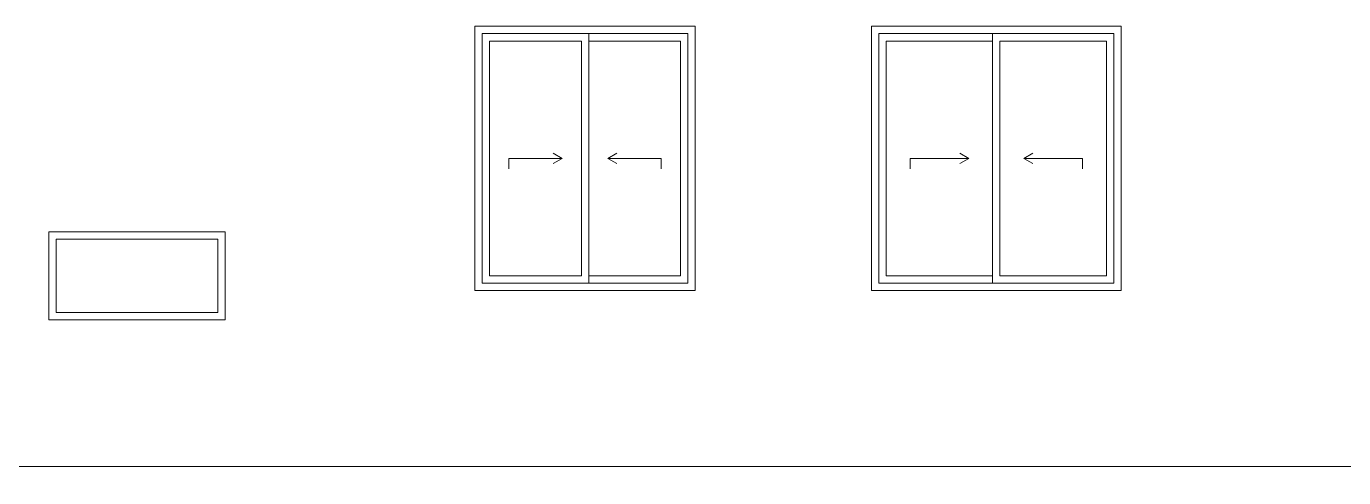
# Model space of a CAD drawing. Header units: millimetres. Extents: x -2171 to 1563, y -1758 to -1505.
# Drawn here: x -171.94 to -162.97, y -1737.36 to -1734.28 of the extents above; entities that cross this region are included whole.
import ezdxf

# ---------------------------------------------------------------- set-up
doc = ezdxf.new("R2010")
doc.units = ezdxf.units.MM
doc.linetypes.add('Wipeout_Contour', pattern=[1000, 0, -1000])
doc.layers.add('Archicad Windows', color=7, linetype='Continuous')
doc.layers.add('Structural - Bearing', color=7, linetype='Continuous')
doc.layers.add('Archicad Windows_Pen_No__3', color=7, linetype='Continuous', lineweight=13)
doc.layers.add('Structural - Bearing_Pen_No__89', color=7, linetype='Continuous', lineweight=13)
doc.layers.add('Archicad Windows_Pen_No__87', color=251, linetype='Continuous', lineweight=9, true_color=0x6a6a6a)

# ---------------------------------------------------------------- blocks, each defined once
blk = doc.blocks.new('Section Element_122_1')
at = {"color": 254, "linetype": 'Wipeout_Contour', "lineweight": 0, "ltscale": 104640.229996}
blk.add_wipeout([(-18450, 18270), (-18450, 18770), (-18500, 18770), (-18500, 18270)], dxfattribs=at).dxf.layer = 'Archicad Windows'
at = {"color": 254, "linetype": 'Wipeout_Contour', "lineweight": 0, "ltscale": 101443.703666}
blk.add_wipeout([(-17350, 18770), (-17350, 18270), (-17300, 18270), (-17300, 18770)], dxfattribs=at).dxf.layer = 'Archicad Windows'
at = {"color": 254, "linetype": 'Wipeout_Contour', "lineweight": 0, "ltscale": 155713.880875}
blk.add_wipeout([(-18450, 18770), (-17350, 18770), (-17300, 18770), (-17300, 18820), (-18500, 18820), (-18500, 18770)], dxfattribs=at).dxf.layer = 'Archicad Windows'
at = {"color": 254, "linetype": 'Wipeout_Contour', "lineweight": 0, "ltscale": 153414.187598}
blk.add_wipeout([(-17350, 18270), (-18450, 18270), (-18500, 18270), (-18500, 18220), (-17300, 18220), (-17300, 18270)], dxfattribs=at).dxf.layer = 'Archicad Windows'
at = {"layer": 'Archicad Windows_Pen_No__87', "color": 251, "linetype": 'Continuous', "lineweight": 9, "true_color": 0x6a6a6a}
for p, q in [((-18500, 18220), (-18500, 18820)), ((-18500, 18820), (-17300, 18820)), ((-17300, 18820), (-17300, 18220)), ((-17300, 18220), (-18500, 18220))]:
    blk.add_line(p, q, dxfattribs=at)
at = {"color": 254, "linetype": 'Wipeout_Contour', "lineweight": 0, "ltscale": 103040.832764}
blk.add_wipeout([(-17350, 18270), (-17350, 18770), (-18450, 18770), (-18450, 18270)], dxfattribs=at).dxf.layer = 'Archicad Windows'
at = {"layer": 'Archicad Windows_Pen_No__3', "color": 7, "linetype": 'Continuous', "lineweight": 13}
for p, q in [((-18450, 18770), (-18450, 18270)), ((-17350, 18770), (-18450, 18770)), ((-17350, 18270), (-17350, 18770)), ((-18450, 18270), (-17350, 18270))]:
    blk.add_line(p, q, dxfattribs=at)
blk = doc.blocks.new('Section Element_123_1')
at = {"color": 254, "linetype": 'Wipeout_Contour', "lineweight": 0, "ltscale": 99288.334303}
blk.add_wipeout([(-15550.2, 18470), (-15550.2, 20170), (-15600.2, 20170), (-15600.2, 18470)], dxfattribs=at).dxf.layer = 'Archicad Windows'
at = {"color": 254, "linetype": 'Wipeout_Contour', "lineweight": 0, "ltscale": 97490.956258}
blk.add_wipeout([(-14875.2, 18520), (-14825.2, 18520), (-14825.2, 20120), (-14875.2, 20120)], dxfattribs=at).dxf.layer = 'Archicad Windows'
at = {"color": 254, "linetype": 'Wipeout_Contour', "lineweight": 0, "ltscale": 95752.786757}
blk.add_wipeout([(-14100.2, 18470), (-14100.2, 20170), (-14150.2, 20170), (-14150.2, 18470)], dxfattribs=at).dxf.layer = 'Archicad Windows'
at = {"color": 254, "linetype": 'Wipeout_Contour', "lineweight": 0, "ltscale": 150404.315315}
blk.add_wipeout([(-14100.2, 20220), (-15600.2, 20220), (-15600.2, 20170), (-15550.2, 20170), (-14150.2, 20170), (-14100.2, 20170)], dxfattribs=at).dxf.layer = 'Archicad Windows'
at = {"color": 254, "linetype": 'Wipeout_Contour', "lineweight": 0, "ltscale": 99160.255227}
blk.add_wipeout([(-15500.2, 20120), (-15550.2, 20120), (-15550.2, 18520), (-15500.2, 18520)], dxfattribs=at).dxf.layer = 'Archicad Windows'
at = {"color": 254, "linetype": 'Wipeout_Contour', "lineweight": 0, "ltscale": 95868.618833}
blk.add_wipeout([(-14200.2, 18520), (-14150.2, 18520), (-14150.2, 20120), (-14200.2, 20120)], dxfattribs=at).dxf.layer = 'Archicad Windows'
at = {"color": 254, "linetype": 'Wipeout_Contour', "lineweight": 0, "ltscale": 142161.793309}
blk.add_wipeout([(-14100.2, 18470), (-14150.2, 18470), (-15550.2, 18470), (-15600.2, 18470), (-15600.2, 18420), (-14100.2, 18420)], dxfattribs=at).dxf.layer = 'Archicad Windows'
at = {"layer": 'Archicad Windows_Pen_No__87', "color": 251, "linetype": 'Continuous', "lineweight": 9, "true_color": 0x6a6a6a}
for p, q in [((-15600.2, 18420), (-15600.2, 20220)), ((-15600.2, 20220), (-14100.2, 20220)), ((-14100.2, 20220), (-14100.2, 18420)), ((-14100.2, 18420), (-15600.2, 18420))]:
    blk.add_line(p, q, dxfattribs=at)
at = {"color": 254, "linetype": 'Wipeout_Contour', "lineweight": 0, "ltscale": 151340.726854}
blk.add_wipeout([(-15550.2, 20170), (-15550.2, 20120), (-15500.2, 20120), (-14875.2, 20120), (-14825.2, 20120), (-14825.2, 20170)], dxfattribs=at).dxf.layer = 'Archicad Windows'
at = {"color": 254, "linetype": 'Wipeout_Contour', "lineweight": 0, "ltscale": 143639.394329}
blk.add_wipeout([(-14825.2, 18470), (-14825.2, 18520), (-14875.2, 18520), (-15500.2, 18520), (-15550.2, 18520), (-15550.2, 18470)], dxfattribs=at).dxf.layer = 'Archicad Windows'
at = {"layer": 'Archicad Windows_Pen_No__3', "color": 7, "linetype": 'Continuous', "lineweight": 13}
for p, q in [((-15550.2, 20170), (-15550.2, 20120)), ((-15550.2, 20120), (-15550.2, 18520)), ((-15550.2, 18520), (-15550.2, 18470))]:
    blk.add_line(p, q, dxfattribs=at)
at = {"color": 254, "linetype": 'Wipeout_Contour', "lineweight": 0, "ltscale": 98324.769355}
blk.add_wipeout([(-15500.2, 18520), (-14875.2, 18520), (-14875.2, 20120), (-15500.2, 20120)], dxfattribs=at).dxf.layer = 'Archicad Windows'
at = {"color": 254, "linetype": 'Wipeout_Contour', "lineweight": 0, "ltscale": 123886.797706}
blk.add_wipeout([(-14150.2, 20170), (-14825.2, 20170), (-14825.2, 20120), (-14200.2, 20120), (-14150.2, 20120)], dxfattribs=at).dxf.layer = 'Archicad Windows'
at = {"color": 254, "linetype": 'Wipeout_Contour', "lineweight": 0, "ltscale": 117319.421091}
blk.add_wipeout([(-14825.2, 18520), (-14825.2, 18470), (-14150.2, 18470), (-14150.2, 18520), (-14200.2, 18520)], dxfattribs=at).dxf.layer = 'Archicad Windows'
at = {"layer": 'Archicad Windows_Pen_No__3', "color": 7, "linetype": 'Continuous', "lineweight": 13}
for p, q in [((-14825.2, 20170), (-15550.2, 20170)), ((-15500.2, 18520), (-15500.2, 20120)), ((-15500.2, 20120), (-14875.2, 20120)), ((-14875.2, 20120), (-14875.2, 18520)), ((-14825.2, 20170), (-14150.2, 20170)), ((-14150.2, 20170), (-14150.2, 18470)), ((-15369, 19320), (-15006.5, 19320)), ((-15369, 19320), (-15369, 19250)), ((-15006.5, 19320), (-15067.1, 19355)), ((-15006.5, 19320), (-15067.1, 19285)), ((-14875.2, 18520), (-15500.2, 18520)), ((-15550.2, 18470), (-14825.2, 18470)), ((-14150.2, 18470), (-14825.2, 18470))]:
    blk.add_line(p, q, dxfattribs=at)
at = {"color": 254, "linetype": 'Wipeout_Contour', "lineweight": 0, "ltscale": 96678.907128}
blk.add_wipeout([(-14825.2, 18520), (-14200.2, 18520), (-14200.2, 20120), (-14825.2, 20120)], dxfattribs=at).dxf.layer = 'Archicad Windows'
at = {"layer": 'Archicad Windows_Pen_No__3', "color": 7, "linetype": 'Continuous', "lineweight": 13}
for p, q in [((-14825.2, 20120), (-14825.2, 20170)), ((-14825.2, 18520), (-14825.2, 20120)), ((-14825.2, 20120), (-14200.2, 20120)), ((-14200.2, 20120), (-14200.2, 18520)), ((-14694, 19320), (-14633.4, 19355)), ((-14331.5, 19320), (-14694, 19320)), ((-14694, 19320), (-14633.4, 19285)), ((-14331.5, 19320), (-14331.5, 19250)), ((-14825.2, 18470), (-14825.2, 18520)), ((-14200.2, 18520), (-14825.2, 18520))]:
    blk.add_line(p, q, dxfattribs=at)
blk = doc.blocks.new('Section Element_124_1')
at = {"color": 254, "linetype": 'Wipeout_Contour', "lineweight": 0, "ltscale": 92887.13933}
blk.add_wipeout([(-12900, 18470), (-12850, 18470), (-12850, 20170), (-12900, 20170)], dxfattribs=at).dxf.layer = 'Archicad Windows'
at = {"color": 254, "linetype": 'Wipeout_Contour', "lineweight": 0, "ltscale": 91095.128498}
blk.add_wipeout([(-12025, 18520), (-12025, 20120), (-12075, 20120), (-12075, 18520)], dxfattribs=at).dxf.layer = 'Archicad Windows'
at = {"color": 254, "linetype": 'Wipeout_Contour', "lineweight": 0, "ltscale": 89393.193465}
blk.add_wipeout([(-11250, 18470), (-11200, 18470), (-11200, 20170), (-11250, 20170)], dxfattribs=at).dxf.layer = 'Archicad Windows'
at = {"color": 254, "linetype": 'Wipeout_Contour', "lineweight": 0, "ltscale": 141122.511232}
blk.add_wipeout([(-12900, 20220), (-12900, 20170), (-12850, 20170), (-11250, 20170), (-11200, 20170), (-11200, 20220)], dxfattribs=at).dxf.layer = 'Archicad Windows'
at = {"color": 254, "linetype": 'Wipeout_Contour', "lineweight": 0, "ltscale": 92774.116521}
blk.add_wipeout([(-12800, 18520), (-12800, 20120), (-12850, 20120), (-12850, 18520)], dxfattribs=at).dxf.layer = 'Archicad Windows'
at = {"color": 254, "linetype": 'Wipeout_Contour', "lineweight": 0, "ltscale": 89492.044854}
blk.add_wipeout([(-11300, 20120), (-11300, 18520), (-11250, 18520), (-11250, 20120)], dxfattribs=at).dxf.layer = 'Archicad Windows'
at = {"color": 254, "linetype": 'Wipeout_Contour', "lineweight": 0, "ltscale": 132302.636897}
blk.add_wipeout([(-12900, 18470), (-12900, 18420), (-11200, 18420), (-11200, 18470), (-11250, 18470), (-12850, 18470)], dxfattribs=at).dxf.layer = 'Archicad Windows'
at = {"layer": 'Archicad Windows_Pen_No__87', "color": 251, "linetype": 'Continuous', "lineweight": 9, "true_color": 0x6a6a6a}
for p, q in [((-12900, 20220), (-11200, 20220)), ((-12900, 18420), (-12900, 20220)), ((-11200, 20220), (-11200, 18420)), ((-11200, 18420), (-12900, 18420))]:
    blk.add_line(p, q, dxfattribs=at)
at = {"color": 254, "linetype": 'Wipeout_Contour', "lineweight": 0, "ltscale": 139635.158465}
blk.add_wipeout([(-11250, 20170), (-12075, 20170), (-12075, 20120), (-12025, 20120), (-11300, 20120), (-11250, 20120)], dxfattribs=at).dxf.layer = 'Archicad Windows'
at = {"color": 254, "linetype": 'Wipeout_Contour', "lineweight": 0, "ltscale": 131248.705945}
blk.add_wipeout([(-12075, 18470), (-11250, 18470), (-11250, 18520), (-11300, 18520), (-12025, 18520), (-12075, 18520)], dxfattribs=at).dxf.layer = 'Archicad Windows'
at = {"layer": 'Archicad Windows_Pen_No__3', "color": 7, "linetype": 'Continuous', "lineweight": 13}
for p, q in [((-11250, 20170), (-11250, 20120)), ((-11250, 20120), (-11250, 18520)), ((-11250, 18520), (-11250, 18470))]:
    blk.add_line(p, q, dxfattribs=at)
at = {"color": 254, "linetype": 'Wipeout_Contour', "lineweight": 0, "ltscale": 118608.168461}
blk.add_wipeout([(-12850, 20120), (-12800, 20120), (-12075, 20120), (-12075, 20170), (-12850, 20170)], dxfattribs=at).dxf.layer = 'Archicad Windows'
at = {"color": 254, "linetype": 'Wipeout_Contour', "lineweight": 0, "ltscale": 90292.342368}
blk.add_wipeout([(-11300, 18520), (-11300, 20120), (-12025, 20120), (-12025, 18520)], dxfattribs=at).dxf.layer = 'Archicad Windows'
at = {"color": 254, "linetype": 'Wipeout_Contour', "lineweight": 0, "ltscale": 111730.331573}
blk.add_wipeout([(-12800, 18520), (-12850, 18520), (-12850, 18470), (-12075, 18470), (-12075, 18520)], dxfattribs=at).dxf.layer = 'Archicad Windows'
at = {"layer": 'Archicad Windows_Pen_No__3', "color": 7, "linetype": 'Continuous', "lineweight": 13}
for p, q in [((-12850, 20170), (-12850, 18470)), ((-12075, 20170), (-12850, 20170)), ((-12075, 20170), (-11250, 20170)), ((-12025, 20120), (-12025, 18520)), ((-11300, 20120), (-12025, 20120)), ((-11300, 18520), (-11300, 20120)), ((-11862.5, 19320), (-11801.9, 19355)), ((-11462.5, 19320), (-11862.5, 19320)), ((-11862.5, 19320), (-11801.9, 19285)), ((-11462.5, 19320), (-11462.5, 19250)), ((-12025, 18520), (-11300, 18520)), ((-12850, 18470), (-12075, 18470)), ((-11250, 18470), (-12075, 18470))]:
    blk.add_line(p, q, dxfattribs=at)
at = {"color": 254, "linetype": 'Wipeout_Contour', "lineweight": 0, "ltscale": 91933.444629}
blk.add_wipeout([(-12075, 18520), (-12075, 20120), (-12800, 20120), (-12800, 18520)], dxfattribs=at).dxf.layer = 'Archicad Windows'
at = {"layer": 'Archicad Windows_Pen_No__3', "color": 7, "linetype": 'Continuous', "lineweight": 13}
for p, q in [((-12800, 20120), (-12800, 18520)), ((-12075, 20120), (-12800, 20120)), ((-12075, 20120), (-12075, 20170)), ((-12075, 18520), (-12075, 20120)), ((-12637.5, 19320), (-12237.5, 19320)), ((-12637.5, 19320), (-12637.5, 19250)), ((-12237.5, 19320), (-12298.1, 19355)), ((-12237.5, 19320), (-12298.1, 19285)), ((-12800, 18520), (-12075, 18520)), ((-12075, 18470), (-12075, 18520))]:
    blk.add_line(p, q, dxfattribs=at)
blk = doc.blocks.new('Section Element_238_1')
at = {"color": 254, "linetype": 'Wipeout_Contour', "lineweight": 0, "ltscale": 89118.646734}
blk.add_wipeout([(-18301.8, 17070), (-9250, 17070), (-9250, 17220), (-18301.8, 17220)], dxfattribs=at).dxf.layer = 'Structural - Bearing'
at = {"layer": 'Structural - Bearing_Pen_No__89', "color": 7, "linetype": 'Continuous', "lineweight": 13}
blk.add_line((-18301.8, 17220), (-9250, 17220), dxfattribs=at)
blk = doc.blocks.new('Section Element_397_1')
at = {"color": 254, "linetype": 'Wipeout_Contour', "lineweight": 0, "ltscale": 121479.568086}
blk.add_wipeout([(-25072.4, 17220), (-25072.4, 17070), (-25062.4, 17070), (-25062.4, 17220)], dxfattribs=at).dxf.layer = 'Structural - Bearing'
at = {"color": 254, "linetype": 'Wipeout_Contour', "lineweight": 0, "ltscale": 121430.066347}
blk.add_wipeout([(-25042.4, 17070), (-25042.4, 17220), (-25062.4, 17220), (-25062.4, 17070)], dxfattribs=at).dxf.layer = 'Structural - Bearing'
at = {"color": 254, "linetype": 'Wipeout_Contour', "lineweight": 0, "ltscale": 121347.840714}
blk.add_wipeout([(-25012.6, 17070), (-25012.6, 17220), (-25042.4, 17220), (-25042.4, 17070)], dxfattribs=at).dxf.layer = 'Structural - Bearing'
at = {"layer": 'Structural - Bearing_Pen_No__89', "color": 7, "linetype": 'Continuous', "lineweight": 13}
for p, q in [((-25072.4, 17220), (-25062.4, 17220)), ((-25072.4, 17070), (-25072.4, 17220))]:
    blk.add_line(p, q, dxfattribs=at)
at = {"color": 254, "linetype": 'Wipeout_Contour', "lineweight": 0, "ltscale": 121232.960975}
blk.add_wipeout([(-25012.6, 17220), (-25012.6, 17070), (-24972.8, 17070), (-24972.8, 17220)], dxfattribs=at).dxf.layer = 'Structural - Bearing'
at = {"layer": 'Structural - Bearing_Pen_No__89', "color": 7, "linetype": 'Continuous', "lineweight": 13}
blk.add_line((-25062.4, 17220), (-25042.4, 17220), dxfattribs=at)
at = {"color": 254, "linetype": 'Wipeout_Contour', "lineweight": 0, "ltscale": 119529.802686}
blk.add_wipeout([(-24972.8, 17220), (-24972.8, 17070), (-23973, 17070), (-23973, 17220)], dxfattribs=at).dxf.layer = 'Structural - Bearing'
at = {"layer": 'Structural - Bearing_Pen_No__89', "color": 7, "linetype": 'Continuous', "lineweight": 13}
for p, q in [((-25042.4, 17220), (-25012.6, 17220)), ((-25012.6, 17220), (-24972.8, 17220))]:
    blk.add_line(p, q, dxfattribs=at)
at = {"color": 254, "linetype": 'Wipeout_Contour', "lineweight": 0, "ltscale": 117850.920591}
blk.add_wipeout([(-23947.6, 17070), (-23947.6, 17220), (-23973, 17220), (-23973, 17070)], dxfattribs=at).dxf.layer = 'Structural - Bearing'
at = {"color": 254, "linetype": 'Wipeout_Contour', "lineweight": 0, "ltscale": 117711.655895}
blk.add_wipeout([(-23887.4, 17070), (-23887.4, 17220), (-23947.6, 17220), (-23947.6, 17070)], dxfattribs=at).dxf.layer = 'Structural - Bearing'
at = {"layer": 'Structural - Bearing_Pen_No__89', "color": 7, "linetype": 'Continuous', "lineweight": 13}
for p, q in [((-24972.8, 17220), (-23973, 17220)), ((-23973, 17220), (-23947.6, 17220))]:
    blk.add_line(p, q, dxfattribs=at)
at = {"color": 254, "linetype": 'Wipeout_Contour', "lineweight": 0, "ltscale": 117500.863257}
blk.add_wipeout([(-23817.9, 17070), (-23817.9, 17220), (-23887.4, 17220), (-23887.4, 17070)], dxfattribs=at).dxf.layer = 'Structural - Bearing'
at = {"layer": 'Structural - Bearing_Pen_No__89', "color": 7, "linetype": 'Continuous', "lineweight": 13}
blk.add_line((-23947.6, 17220), (-23887.4, 17220), dxfattribs=at)
at = {"color": 254, "linetype": 'Wipeout_Contour', "lineweight": 0, "ltscale": 117260.703272}
blk.add_wipeout([(-23739.4, 17070), (-23739.4, 17220), (-23817.9, 17220), (-23817.9, 17070)], dxfattribs=at).dxf.layer = 'Structural - Bearing'
at = {"layer": 'Structural - Bearing_Pen_No__89', "color": 7, "linetype": 'Continuous', "lineweight": 13}
blk.add_line((-23887.4, 17220), (-23817.9, 17220), dxfattribs=at)
at = {"color": 254, "linetype": 'Wipeout_Contour', "lineweight": 0, "ltscale": 116992.113695}
blk.add_wipeout([(-23739.4, 17220), (-23739.4, 17070), (-23652.2, 17070), (-23652.2, 17220)], dxfattribs=at).dxf.layer = 'Structural - Bearing'
at = {"layer": 'Structural - Bearing_Pen_No__89', "color": 7, "linetype": 'Continuous', "lineweight": 13}
blk.add_line((-23817.9, 17220), (-23739.4, 17220), dxfattribs=at)
at = {"color": 254, "linetype": 'Wipeout_Contour', "lineweight": 0, "ltscale": 116696.141314}
blk.add_wipeout([(-23652.2, 17070), (-23556.6, 17070), (-23556.6, 17220), (-23652.2, 17220)], dxfattribs=at).dxf.layer = 'Structural - Bearing'
at = {"layer": 'Structural - Bearing_Pen_No__89', "color": 7, "linetype": 'Continuous', "lineweight": 13}
blk.add_line((-23739.4, 17220), (-23652.2, 17220), dxfattribs=at)
at = {"color": 254, "linetype": 'Wipeout_Contour', "lineweight": 0, "ltscale": 116373.937291}
blk.add_wipeout([(-23453, 17070), (-23453, 17220), (-23556.6, 17220), (-23556.6, 17070)], dxfattribs=at).dxf.layer = 'Structural - Bearing'
at = {"layer": 'Structural - Bearing_Pen_No__89', "color": 7, "linetype": 'Continuous', "lineweight": 13}
blk.add_line((-23652.2, 17220), (-23556.6, 17220), dxfattribs=at)
at = {"color": 254, "linetype": 'Wipeout_Contour', "lineweight": 0, "ltscale": 116026.751662}
blk.add_wipeout([(-23341.6, 17070), (-23341.6, 17220), (-23453, 17220), (-23453, 17070)], dxfattribs=at).dxf.layer = 'Structural - Bearing'
at = {"layer": 'Structural - Bearing_Pen_No__89', "color": 7, "linetype": 'Continuous', "lineweight": 13}
blk.add_line((-23556.6, 17220), (-23453, 17220), dxfattribs=at)
at = {"color": 254, "linetype": 'Wipeout_Contour', "lineweight": 0, "ltscale": 115655.927868}
blk.add_wipeout([(-23341.6, 17220), (-23341.6, 17070), (-23222.9, 17070), (-23222.9, 17220)], dxfattribs=at).dxf.layer = 'Structural - Bearing'
at = {"layer": 'Structural - Bearing_Pen_No__89', "color": 7, "linetype": 'Continuous', "lineweight": 13}
blk.add_line((-23453, 17220), (-23341.6, 17220), dxfattribs=at)
at = {"color": 254, "linetype": 'Wipeout_Contour', "lineweight": 0, "ltscale": 115262.896503}
blk.add_wipeout([(-23222.9, 17220), (-23222.9, 17070), (-23097.3, 17070), (-23097.3, 17220)], dxfattribs=at).dxf.layer = 'Structural - Bearing'
at = {"layer": 'Structural - Bearing_Pen_No__89', "color": 7, "linetype": 'Continuous', "lineweight": 13}
blk.add_line((-23341.6, 17220), (-23222.9, 17220), dxfattribs=at)
at = {"color": 254, "linetype": 'Wipeout_Contour', "lineweight": 0, "ltscale": 114849.168778}
blk.add_wipeout([(-22965.2, 17070), (-22965.2, 17220), (-23097.3, 17220), (-23097.3, 17070)], dxfattribs=at).dxf.layer = 'Structural - Bearing'
at = {"layer": 'Structural - Bearing_Pen_No__89', "color": 7, "linetype": 'Continuous', "lineweight": 13}
blk.add_line((-23222.9, 17220), (-23097.3, 17220), dxfattribs=at)
at = {"color": 254, "linetype": 'Wipeout_Contour', "lineweight": 0, "ltscale": 114416.329804}
blk.add_wipeout([(-22965.2, 17070), (-22827.2, 17070), (-22827.2, 17220), (-22965.2, 17220)], dxfattribs=at).dxf.layer = 'Structural - Bearing'
at = {"layer": 'Structural - Bearing_Pen_No__89', "color": 7, "linetype": 'Continuous', "lineweight": 13}
blk.add_line((-23097.3, 17220), (-22965.2, 17220), dxfattribs=at)
at = {"color": 254, "linetype": 'Wipeout_Contour', "lineweight": 0, "ltscale": 113966.031189}
blk.add_wipeout([(-22683.7, 17070), (-22683.7, 17220), (-22827.2, 17220), (-22827.2, 17070)], dxfattribs=at).dxf.layer = 'Structural - Bearing'
at = {"layer": 'Structural - Bearing_Pen_No__89', "color": 7, "linetype": 'Continuous', "lineweight": 13}
blk.add_line((-22965.2, 17220), (-22827.2, 17220), dxfattribs=at)
at = {"color": 254, "linetype": 'Wipeout_Contour', "lineweight": 0, "ltscale": 113499.983752}
blk.add_wipeout([(-22535.1, 17070), (-22535.1, 17220), (-22683.7, 17220), (-22683.7, 17070)], dxfattribs=at).dxf.layer = 'Structural - Bearing'
at = {"layer": 'Structural - Bearing_Pen_No__89', "color": 7, "linetype": 'Continuous', "lineweight": 13}
blk.add_line((-22827.2, 17220), (-22683.7, 17220), dxfattribs=at)
at = {"color": 254, "linetype": 'Wipeout_Contour', "lineweight": 0, "ltscale": 113019.949711}
blk.add_wipeout([(-22535.1, 17220), (-22535.1, 17070), (-22382.1, 17070), (-22382.1, 17220)], dxfattribs=at).dxf.layer = 'Structural - Bearing'
at = {"layer": 'Structural - Bearing_Pen_No__89', "color": 7, "linetype": 'Continuous', "lineweight": 13}
blk.add_line((-22683.7, 17220), (-22535.1, 17220), dxfattribs=at)
at = {"color": 254, "linetype": 'Wipeout_Contour', "lineweight": 0, "ltscale": 112527.734939}
blk.add_wipeout([(-22225.1, 17070), (-22225.1, 17220), (-22382.1, 17220), (-22382.1, 17070)], dxfattribs=at).dxf.layer = 'Structural - Bearing'
at = {"layer": 'Structural - Bearing_Pen_No__89', "color": 7, "linetype": 'Continuous', "lineweight": 13}
blk.add_line((-22535.1, 17220), (-22382.1, 17220), dxfattribs=at)
at = {"color": 254, "linetype": 'Wipeout_Contour', "lineweight": 0, "ltscale": 112025.180739}
blk.add_wipeout([(-22064.7, 17070), (-22064.7, 17220), (-22225.1, 17220), (-22225.1, 17070)], dxfattribs=at).dxf.layer = 'Structural - Bearing'
at = {"layer": 'Structural - Bearing_Pen_No__89', "color": 7, "linetype": 'Continuous', "lineweight": 13}
blk.add_line((-22382.1, 17220), (-22225.1, 17220), dxfattribs=at)
at = {"color": 254, "linetype": 'Wipeout_Contour', "lineweight": 0, "ltscale": 111514.155907}
blk.add_wipeout([(-22064.7, 17220), (-22064.7, 17070), (-21901.5, 17070), (-21901.5, 17220)], dxfattribs=at).dxf.layer = 'Structural - Bearing'
at = {"layer": 'Structural - Bearing_Pen_No__89', "color": 7, "linetype": 'Continuous', "lineweight": 13}
blk.add_line((-22225.1, 17220), (-22064.7, 17220), dxfattribs=at)
at = {"color": 254, "linetype": 'Wipeout_Contour', "lineweight": 0, "ltscale": 110996.548597}
blk.add_wipeout([(-21736, 17070), (-21736, 17220), (-21901.5, 17220), (-21901.5, 17070)], dxfattribs=at).dxf.layer = 'Structural - Bearing'
at = {"layer": 'Structural - Bearing_Pen_No__89', "color": 7, "linetype": 'Continuous', "lineweight": 13}
blk.add_line((-22064.7, 17220), (-21901.5, 17220), dxfattribs=at)
at = {"color": 254, "linetype": 'Wipeout_Contour', "lineweight": 0, "ltscale": 110474.257992}
blk.add_wipeout([(-21568.9, 17070), (-21568.9, 17220), (-21736, 17220), (-21736, 17070)], dxfattribs=at).dxf.layer = 'Structural - Bearing'
at = {"layer": 'Structural - Bearing_Pen_No__89', "color": 7, "linetype": 'Continuous', "lineweight": 13}
blk.add_line((-21901.5, 17220), (-21736, 17220), dxfattribs=at)
at = {"color": 254, "linetype": 'Wipeout_Contour', "lineweight": 0, "ltscale": 109949.18644}
blk.add_wipeout([(-21568.9, 17220), (-21568.9, 17070), (-21400.6, 17070), (-21400.6, 17220)], dxfattribs=at).dxf.layer = 'Structural - Bearing'
at = {"layer": 'Structural - Bearing_Pen_No__89', "color": 7, "linetype": 'Continuous', "lineweight": 13}
blk.add_line((-21736, 17220), (-21568.9, 17220), dxfattribs=at)
at = {"color": 254, "linetype": 'Wipeout_Contour', "lineweight": 0, "ltscale": 109465.038696}
blk.add_wipeout([(-21258.8, 17070), (-21258.8, 17220), (-21400.6, 17220), (-21400.6, 17070)], dxfattribs=at).dxf.layer = 'Structural - Bearing'
at = {"layer": 'Structural - Bearing_Pen_No__89', "color": 7, "linetype": 'Continuous', "lineweight": 13}
blk.add_line((-21568.9, 17220), (-21400.6, 17220), dxfattribs=at)
at = {"color": 254, "linetype": 'Wipeout_Contour', "lineweight": 0, "ltscale": 104778.166917}
blk.add_wipeout([(-21258.8, 17220), (-21258.8, 17070), (-18301.8, 17070), (-18301.8, 17220)], dxfattribs=at).dxf.layer = 'Structural - Bearing'
at = {"layer": 'Structural - Bearing_Pen_No__89', "color": 7, "linetype": 'Continuous', "lineweight": 13}
for p, q in [((-21400.6, 17220), (-21258.8, 17220)), ((-21258.8, 17220), (-18301.8, 17220))]:
    blk.add_line(p, q, dxfattribs=at)

msp = doc.modelspace()

# ---------------------------------------------------------------- block references
at = {"layer": 'Archicad Windows', "lineweight": 0, "xscale": 0.001, "yscale": 0.001, "zscale": 0.001}
for name in ['Section Element_123_1', 'Section Element_124_1', 'Section Element_122_1']:
    msp.add_blockref(name, (-153.2853, -1754.5041), dxfattribs=at)
at = {"layer": 'Structural - Bearing', "lineweight": 0, "xscale": 0.001, "yscale": 0.001, "zscale": 0.001}
msp.add_blockref('Section Element_238_1', (-153.2853, -1754.5041), dxfattribs=at)

# ---------------------------------------------------------------- next in the draw order: block references
msp.add_blockref('Section Element_397_1', (-153.2853, -1754.5041), dxfattribs=at)

doc.saveas('drawing.dxf')
